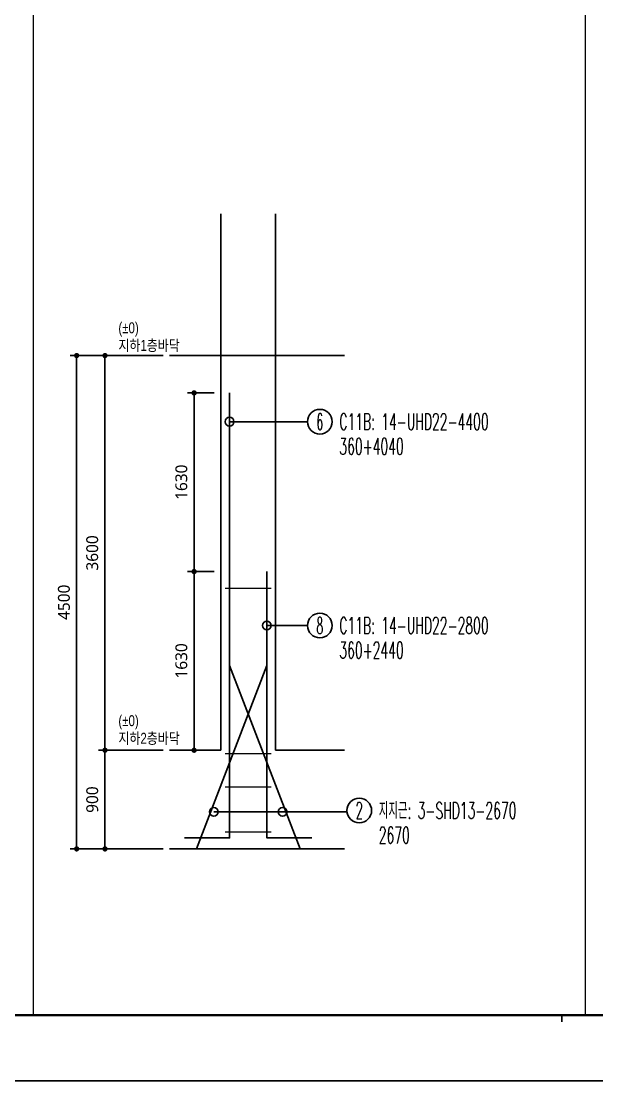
# Model space of a CAD drawing. Header units: millimetres. Extents: x 321717 to 696608, y -514806 to -16026.
# Drawn here: x 483185 to 488436, y -427003 to -417338 of the extents above; entities that cross this region are included whole.
import ezdxf
from ezdxf.enums import TextEntityAlignment as Align

# ---------------------------------------------------------------- set-up
doc = ezdxf.new("R2010")
doc.units = ezdxf.units.MM
doc.header["$LTSCALE"] = 65
doc.layers.get('Defpoints').update_dxf_attribs({"color": 145})
for name, color, linetype in [('254', 254, 'Continuous'), ('AMAC-NO', 5, 'Continuous'), ('BAR', 2, 'Continuous'), ('DIM', 7, 'Continuous'), ('XDIM', 7, 'Continuous'), ('XSTRUCT', 2, 'Continuous'), ('XTAG', 7, 'Continuous')]:
    doc.layers.add(name, color=color, linetype=linetype)
doc.layers.add('Main Bar', color=7, linetype='Continuous', lineweight=0)
doc.layers.add('XTITLE', color=22, linetype='Continuous', lineweight=0)
doc.styles.add('ROMANS', font='malgun_0.ttf')
doc.styles.add('XRebar', font='Romans.shx', dxfattribs={"bigfont": 'whgtxt.shx'})
doc.styles.add('돋음', font='Dotum.ttf')
doc.dimstyles.new('60(SUB-1.8)', dxfattribs={"dimscale": 60, "dimtxt": 1.8, "dimasz": 0.8, "dimexe": 1, "dimexo": 1, "dimgap": 1, "dimtad": 1, "dimdec": 0, "dimzin": 0, "dimdsep": 46, "dimtxsty": 'ROMANS', "dimblk": 'DOT', "dimcen": 1, "dimdle": 2, "dimclrd": 6, "dimclre": 6, "dimclrt": 7, "dimazin": 0, "dimtfac": 1, "dimtdec": 0, "dimtix": 1, "dimtmove": 2, "dimatfit": 3, "dimldrblk": 'DIMDOT', "dimfxl": 1, "dimtolj": 1, "dimtzin": 0, "dimarcsym": 0})

# ---------------------------------------------------------------- blocks, each defined once
blk = doc.blocks.new('dhs_sheet2e')
at = {"color": 7}
blk.add_line((55508.9, 1997.6), (55508.9, 1797.9), dxfattribs=at)
blk.add_lwpolyline([(84000, 0), (84000, 59329.4), (0, 59329.4), (0, 0)], close=True, dxfattribs=at)
at = {"color": 30, "const_width": 64.9}
blk.add_lwpolyline([(81003.6, 57331.7), (2996.4, 57331.7), (2996.4, 1997.6), (81003.6, 1997.6)], close=True, dxfattribs=at)
blk = doc.blocks.new('zdfgarse')
at = {"color": 255, "xscale": 0.25, "yscale": 0.25, "zscale": 0.25}
blk.add_blockref('dhs_sheet2e', (0, 0), dxfattribs=at)
blk = doc.blocks.new('_Dot')
at = {"color": 0, "linetype": 'ByBlock', "lineweight": -2}
blk.add_line((-0.5, 0), (-1, 0), dxfattribs=at)
at = {"color": 0, "linetype": 'ByBlock', "const_width": 0.5}
blk.add_lwpolyline([(-0.25, 0, 1), (0.25, 0, 1)], format="xyb", close=True, dxfattribs=at)
blk = doc.blocks.new('*D254')
at = {"layer": 'Defpoints', "color": 0, "linetype": 'Continuous', "transparency": 16777216}
for p in [(484538.6, -420388.1), (483690.6, -424888.1), (484538.6, -424888.1)]:
    blk.add_point(p, dxfattribs=at).dxf.unprotected_set("ltscale", 0)
at = {"layer": 'XDIM', "color": 6, "linetype": 'Continuous', "lineweight": -2, "transparency": 16777216}
for p, q in [((484478.6, -420388.1), (483630.6, -420388.1)), ((483690.6, -420436.1), (483690.6, -424840.1)), ((484478.6, -424888.1), (483630.6, -424888.1))]:
    blk.add_line(p, q, dxfattribs=at).dxf.unprotected_set("ltscale", 0)
at = {"layer": 'XDIM', "color": 6, "linetype": 'Continuous', "lineweight": -2, "transparency": 16777216, "xscale": 48, "yscale": 48, "zscale": 48}
for p, rotation in [((483690.6, -420388.1), 90), ((483690.6, -424888.1), 270)]:
    blk.add_blockref('_Dot', p, dxfattribs=dict(at, rotation=rotation)).dxf.unprotected_set("ltscale", 0)
at = {"layer": 'XDIM', "color": 7, "linetype": 'Continuous', "transparency": 16777216, "insert": (483574.8, -422638.1), "char_height": 108, "attachment_point": 5, "rotation": 90, "style": 'ROMANS'}
blk.add_mtext('\\A1;4500', dxfattribs=at).dxf.unprotected_set("ltscale", 0)
blk = doc.blocks.new('DIMDOT')
at = {"layer": 'DIM', "linetype": 'Continuous'}
blk.add_line((-2, 0), (2, 0), dxfattribs=at)
for radius in [0.5, 0.25]:
    blk.add_circle((0, 0), radius, dxfattribs=at)
blk = doc.blocks.new('*D255')
at = {"layer": 'Defpoints', "color": 0, "linetype": 'Continuous', "transparency": 16777216}
for p in [(484538.6, -420388.1), (483949.1, -423988.1), (484538.6, -423988.1)]:
    blk.add_point(p, dxfattribs=at).dxf.unprotected_set("ltscale", 0)
at = {"layer": 'XDIM', "color": 6, "linetype": 'Continuous', "lineweight": -2, "transparency": 16777216}
for p, q in [((484478.6, -420388.1), (483889.1, -420388.1)), ((483949.1, -420436.1), (483949.1, -423940.1)), ((484478.6, -423988.1), (483889.1, -423988.1))]:
    blk.add_line(p, q, dxfattribs=at).dxf.unprotected_set("ltscale", 0)
at = {"layer": 'XDIM', "color": 6, "linetype": 'Continuous', "lineweight": -2, "transparency": 16777216, "xscale": 48, "yscale": 48, "zscale": 48}
for p, rotation in [((483949.1, -420388.1), 90), ((483949.1, -423988.1), 270)]:
    blk.add_blockref('_Dot', p, dxfattribs=dict(at, rotation=rotation)).dxf.unprotected_set("ltscale", 0)
at = {"layer": 'XDIM', "color": 7, "linetype": 'Continuous', "transparency": 16777216, "insert": (483833.3, -422188.1), "char_height": 108, "attachment_point": 5, "rotation": 90, "style": 'ROMANS'}
blk.add_mtext('\\A1;3600', dxfattribs=at).dxf.unprotected_set("ltscale", 0)
blk = doc.blocks.new('*D256')
at = {"layer": 'Defpoints', "color": 0, "linetype": 'Continuous', "transparency": 16777216}
for p in [(483949.1, -423988.1), (484538.6, -423988.1), (484538.6, -424888.1)]:
    blk.add_point(p, dxfattribs=at).dxf.unprotected_set("ltscale", 0)
at = {"layer": 'XDIM', "color": 6, "linetype": 'Continuous', "lineweight": -2, "transparency": 16777216}
for p, q in [((484478.6, -423988.1), (483889.1, -423988.1)), ((483949.1, -424840.1), (483949.1, -424036.1)), ((484478.6, -424888.1), (483889.1, -424888.1))]:
    blk.add_line(p, q, dxfattribs=at).dxf.unprotected_set("ltscale", 0)
at = {"layer": 'XDIM', "color": 6, "linetype": 'Continuous', "lineweight": -2, "transparency": 16777216, "xscale": 48, "yscale": 48, "zscale": 48}
for p, rotation in [((483949.1, -423988.1), 90), ((483949.1, -424888.1), 270)]:
    blk.add_blockref('_Dot', p, dxfattribs=dict(at, rotation=rotation)).dxf.unprotected_set("ltscale", 0)
at = {"layer": 'XDIM', "color": 7, "linetype": 'Continuous', "transparency": 16777216, "insert": (483833.3, -424438.1), "char_height": 108, "attachment_point": 5, "rotation": 90, "style": 'ROMANS'}
blk.add_mtext('\\A1;900', dxfattribs=at).dxf.unprotected_set("ltscale", 0)
blk = doc.blocks.new('*D257')
at = {"layer": 'Defpoints', "color": 0, "linetype": 'Continuous', "transparency": 16777216}
for p in [(485005.7, -422358.1), (484762.2, -423988.1), (485005.7, -423988.1)]:
    blk.add_point(p, dxfattribs=at).dxf.unprotected_set("ltscale", 0)
at = {"layer": 'XDIM', "color": 6, "linetype": 'Continuous', "lineweight": -2, "transparency": 16777216}
for p, q in [((484945.7, -422358.1), (484702.2, -422358.1)), ((484762.2, -422406.1), (484762.2, -423940.1)), ((484945.7, -423988.1), (484702.2, -423988.1))]:
    blk.add_line(p, q, dxfattribs=at).dxf.unprotected_set("ltscale", 0)
at = {"layer": 'XDIM', "color": 6, "linetype": 'Continuous', "lineweight": -2, "transparency": 16777216, "xscale": 48, "yscale": 48, "zscale": 48}
for p, rotation in [((484762.2, -422358.1), 90), ((484762.2, -423988.1), 270)]:
    blk.add_blockref('_Dot', p, dxfattribs=dict(at, rotation=rotation)).dxf.unprotected_set("ltscale", 0)
at = {"layer": 'XDIM', "color": 7, "linetype": 'Continuous', "transparency": 16777216, "insert": (484646.1, -423173.1), "char_height": 108, "attachment_point": 5, "rotation": 90, "style": 'ROMANS'}
blk.add_mtext('\\A1;1630', dxfattribs=at).dxf.unprotected_set("ltscale", 0)
blk = doc.blocks.new('*D258')
at = {"layer": 'Defpoints', "color": 0, "linetype": 'Continuous', "transparency": 16777216}
for p in [(484762.2, -420728.1), (485005.7, -420728.1), (485005.7, -422358.1)]:
    blk.add_point(p, dxfattribs=at).dxf.unprotected_set("ltscale", 0)
at = {"layer": 'XDIM', "color": 6, "linetype": 'Continuous', "lineweight": -2, "transparency": 16777216}
for p, q in [((484945.7, -420728.1), (484702.2, -420728.1)), ((484762.2, -422310.1), (484762.2, -420776.1)), ((484945.7, -422358.1), (484702.2, -422358.1))]:
    blk.add_line(p, q, dxfattribs=at).dxf.unprotected_set("ltscale", 0)
at = {"layer": 'XDIM', "color": 6, "linetype": 'Continuous', "lineweight": -2, "transparency": 16777216, "xscale": 48, "yscale": 48, "zscale": 48}
for p, rotation in [((484762.2, -420728.1), 90), ((484762.2, -422358.1), 270)]:
    blk.add_blockref('_Dot', p, dxfattribs=dict(at, rotation=rotation)).dxf.unprotected_set("ltscale", 0)
at = {"layer": 'XDIM', "color": 7, "linetype": 'Continuous', "transparency": 16777216, "insert": (484646.1, -421543.1), "char_height": 108, "attachment_point": 5, "rotation": 90, "style": 'ROMANS'}
blk.add_mtext('\\A1;1630', dxfattribs=at).dxf.unprotected_set("ltscale", 0)
blk = doc.blocks.new('*U286', base_point=(486156.4, -424537.8))
at = {"layer": 'XTAG', "color": 0, "linetype": 'Continuous', "ltscale": 1.06101e-314}
blk.add_circle((486268.9, -424537.8), 112.5, dxfattribs=at)
at = {"layer": 'XTAG', "color": 0, "linetype": 'Continuous', "ltscale": 1.06101e-314, "style": 'XRebar', "width": 0.5}
blk.add_text('2', height=150, dxfattribs=at).set_placement((486268.9, -424537.8), align=Align.MIDDLE_CENTER)
at = {"layer": 'XTAG', "color": 0, "linetype": 'Continuous', "ltscale": 1.06101e-314, "style": 'XRebar', "width": 0.55}
for s, p in [('지지근: 3-SHD13-2670', (486447.1, -424537.8)), ('2670', (486447.1, -424762.8))]:
    blk.add_text(s, height=150, dxfattribs=at).set_placement(p, align=Align.MIDDLE_LEFT)
blk = doc.blocks.new('*U290', base_point=(485796.8, -420990.9))
at = {"layer": 'XTAG', "color": 0, "linetype": 'Continuous', "ltscale": 2.95474e-310}
blk.add_circle((485909.3, -420990.9), 112.5, dxfattribs=at)
at = {"layer": 'XTAG', "color": 0, "linetype": 'Continuous', "ltscale": 2.95474e-310, "style": 'XRebar', "width": 0.5}
blk.add_text('6', height=150, dxfattribs=at).set_placement((485909.3, -420990.9), align=Align.MIDDLE_CENTER)
at = {"layer": 'XTAG', "color": 0, "linetype": 'Continuous', "ltscale": 2.95474e-310, "style": 'XRebar', "width": 0.55}
for s, p in [('C11B: 14-UHD22-4400', (486087.4, -420990.9)), ('360+4040', (486087.4, -421215.9))]:
    blk.add_text(s, height=150, dxfattribs=at).set_placement(p, align=Align.MIDDLE_LEFT)
blk = doc.blocks.new('*U293', base_point=(485796.8, -422850.3))
at = {"layer": 'XTAG', "color": 0, "linetype": 'Continuous', "ltscale": 2.95474e-310}
blk.add_circle((485909.3, -422850.3), 112.5, dxfattribs=at)
at = {"layer": 'XTAG', "color": 0, "linetype": 'Continuous', "ltscale": 2.95474e-310, "style": 'XRebar', "width": 0.5}
blk.add_text('8', height=150, dxfattribs=at).set_placement((485909.3, -422850.3), align=Align.MIDDLE_CENTER)
at = {"layer": 'XTAG', "color": 0, "linetype": 'Continuous', "ltscale": 2.95474e-310, "style": 'XRebar', "width": 0.55}
for s, p in [('C11B: 14-UHD22-2800', (486087.4, -422850.3)), ('360+2440', (486087.4, -423075.3))]:
    blk.add_text(s, height=150, dxfattribs=at).set_placement(p, align=Align.MIDDLE_LEFT)

msp = doc.modelspace()

# ---------------------------------------------------------------- linework, layer by layer
at = {"layer": '254', "color": 4, "linetype": 'Continuous'}
for p, q in [((485796.8, -420990.9), (485085.7, -420990.9)), ((485796.8, -422850.3), (485425.7, -422850.3)), ((486157.1, -424549.9), (484941.7, -424549.9))]:
    msp.add_line(p, q, dxfattribs=at)
for centre in [(485085.7, -420990.9), (485425.7, -422850.3), (484941.7, -424549.9), (485569.6, -424549.9)]:
    msp.add_circle(centre, 40, dxfattribs=at)
at = {"layer": 'BAR', "color": 3}
for points in [[(484675.7, -424788.1), (485085.7, -424788.1), (485085.7, -420728.1)], [(485835.7, -424788.1), (485425.7, -424788.1), (485425.7, -422358.1)]]:
    msp.add_lwpolyline(points, dxfattribs=at)
at = {"layer": 'Main Bar', "color": 30, "linetype": 'Continuous'}
for p, q in [((485045.7, -422510.8), (485465.7, -422510.8)), ((485045.7, -424018.3), (485465.7, -424018.3)), ((485045.7, -424323.1), (485465.7, -424323.1)), ((485045.7, -424731.5), (485465.7, -424731.5))]:
    msp.add_line(p, q, dxfattribs=at).dxf.unprotected_set("ltscale", 0)
at = {"layer": 'XSTRUCT', "color": 5, "linetype": 'Continuous'}
for p, q in [((485005.7, -423988.1), (485005.7, -419094.2)), ((485505.7, -423988.1), (485505.7, -419094.2)), ((484538.6, -420388.1), (486135.3, -420388.1)), ((484538.6, -423988.1), (485005.7, -423988.1)), ((485505.7, -423988.1), (486135.3, -423988.1)), ((484538.6, -424888.1), (486135.3, -424888.1))]:
    msp.add_line(p, q, dxfattribs=at).dxf.unprotected_set("ltscale", 0)
at = {"layer": 'XSTRUCT', "color": 1}
for points in [[(485425.7, -423215.5), (484782.8, -424888.1)], [(485085.7, -423215.5), (485728.6, -424888.1)]]:
    msp.add_lwpolyline(points, dxfattribs=at)
at = {"layer": 'XTITLE', "color": 3, "ltscale": 2}
for points in [[(483292.9, -410962.9), (483292.9, -426404)], [(488330.2, -410962.9), (488330.2, -426404)]]:
    msp.add_lwpolyline(points, dxfattribs=at)

# ---------------------------------------------------------------- block references
at = {"xscale": 1.199999996698919, "yscale": 1.199999996698919, "zscale": 1.199999996698919}
msp.add_blockref('zdfgarse', (471463.6, -427003.3), dxfattribs=at)
at = {"layer": 'XTAG', "color": 210, "linetype": 'Continuous', "ltscale": 7.5556e-312}
for name, p in [('*U290', (485796.8, -420990.9)), ('*U293', (485796.8, -422850.3))]:
    msp.add_blockref(name, p, dxfattribs=at)
at = {"layer": 'XTAG', "color": 11, "linetype": 'Continuous', "ltscale": 7.5556e-312}
msp.add_blockref('*U286', (486156.4, -424537.8), dxfattribs=at)

# ---------------------------------------------------------------- texts
at = {"layer": 'AMAC-NO', "color": 2, "style": '돋음', "width": 0.8}
for s, p in [('(%%P0)', (484071.6, -420184.5)), ('지하1층바닥', (484071.6, -420345.1)), ('(%%P0)', (484071.6, -423768.3)), ('지하2층바닥', (484071.6, -423928.9))]:
    msp.add_text(s, height=100, dxfattribs=at).set_placement(p)

# ---------------------------------------------------------------- dimensions: what is measured, and where the dimension line sits
at = {"layer": 'XDIM', "color": 4, "linetype": 'Continuous'}
for p1, p2, distance, picture, middle in [((484538.6, -420388.1), (484538.6, -424888.1), -847.9, '*D254', (483574.8, -422638.1)), ((484538.6, -420388.1), (484538.6, -423988.1), -589.4, '*D255', (483833.3, -422188.1)), ((485005.7, -422358.1), (485005.7, -420728.1), 243.5, '*D258', (484646.1, -421543.1)), ((485005.7, -422358.1), (485005.7, -423988.1), -243.5, '*D257', (484646.1, -423173.1)), ((484538.6, -424888.1), (484538.6, -423988.1), 589.4, '*D256', (483833.3, -424438.1))]:
    dim = msp.add_aligned_dim(p1=p1, p2=p2, distance=distance, dimstyle='60(SUB-1.8)', dxfattribs=at)
    dim.commit()
    dim.dimension.update_dxf_attribs({"geometry": picture, "text_midpoint": middle})
    dim.dimension.dxf.unprotected_set("ltscale", 0)

doc.saveas('drawing.dxf')
